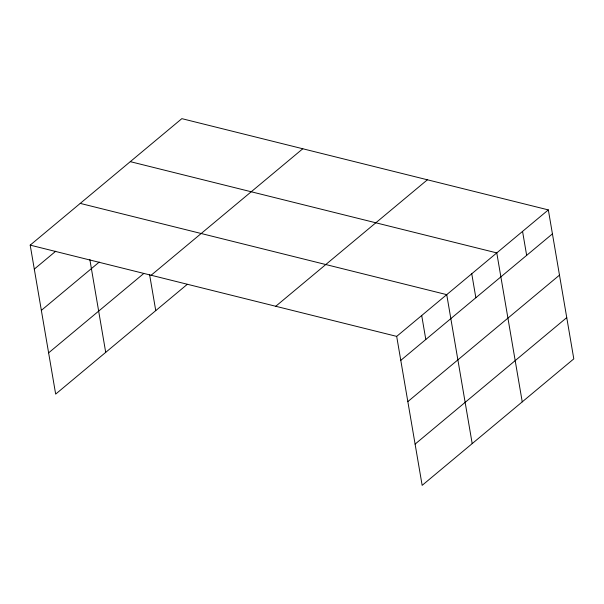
<?xml version="1.0" encoding="UTF-8"?>
<svg xmlns="http://www.w3.org/2000/svg" width="604" height="604" viewBox="0 0 604 604"><rect width="100%" height="100%" fill="white"/><g stroke="black" fill="none" stroke-linecap="round" stroke-linejoin="round"><path stroke-width="0.91" d="M187.263 284.341L55.666 394.102L30.2 245.133L181.849 118.648L548.334 209.898L573.8 358.867L422.151 485.352L396.685 336.383L548.334 209.898M34.3 269.112L55.749 251.219M41.351 310.358L99.26 262.06M48.614 352.857L143.699 273.552M151.143 275.25L302.793 148.758M275.749 306.273L427.398 179.788M400.784 360.362L552.433 233.869M407.836 401.607L559.485 275.122M415.099 444.106L566.748 317.613M130.29 161.653L496.775 252.902L522.241 401.871M80.241 203.397L446.734 294.646L472.192 443.608M30.2 245.133L396.685 336.383M522.558 231.4L526.658 255.371M471.754 273.771L475.854 297.749M421.705 315.514L425.805 339.486M149.641 274.873L155.749 310.622M89.83 259.448L105.708 352.358"/></g></svg>
